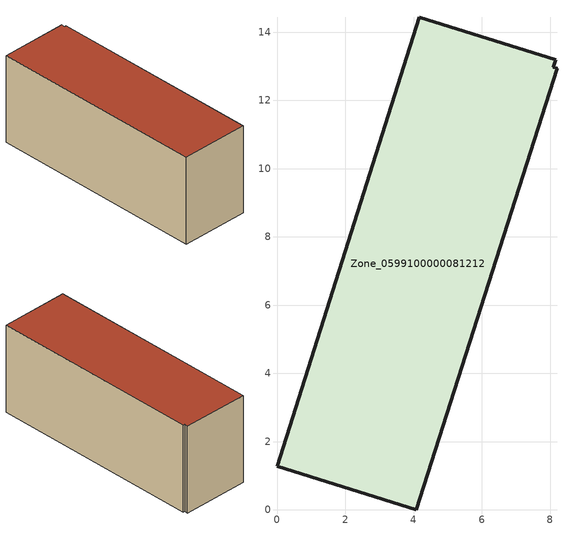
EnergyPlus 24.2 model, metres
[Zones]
Zone_0599100000081212
 floor ground (C_G): 0,1.28 4.16,14.44 8.17,13.18 8.1,12.97 8.2,12.93 4.08,0 z0.61
 wall outside (C_F): 4.16,14.44 0,1.28 4.08,0 8.2,12.93 8.1,12.97 8.17,13.18 4.16,14.44 z0.61:6.23
 roof outside (C_R): 0,1.28 4.08,0 8.2,12.93 8.1,12.97 8.17,13.18 4.16,14.44 z6.23
[BUILDING]
Pand.0599100000081212: North Axis=0; Terrain=City; Loads Convergence Tolerance Value=0.04; Temperature Convergence Tolerance Value=0.4; Solar Distribution=FullExterior; Maximum Number of Warmup Days=25; Minimum Number of Warmup Days=1
[Site:Location]
Rotterdam.The.Hague.AP_ZH_NLD Design_Conditions: Latitude=51.96; Longitude=4.45; Time Zone=1; Elevation=-4.5
[SITE:GROUNDTEMPERATURE:BUILDINGSURFACE]
18, 18, 18, 18, 18, 18, 18, 18, 18, 18, 18, 18
[MATERIAL] Thermal Absorptance=0.9; Solar Absorptance=0.7; Visible Absorptance=0.7
Name | Roughness | Thickness | Conductivity | Density | Specific Heat
G.TI.1965-1974 | MediumSmooth | 0.15 | 0.882353 | 540 | 1210
F.TI.1965-1974 | Rough | 0.3 | 0.697674 | 1920 | 840
R.TI.1965-1974 | MediumRough | 0.2 | 0.232558 | 1500 | 1000
[CONSTRUCTION]
C_G: G.TI.1965-1974
C_F: F.TI.1965-1974
C_R: R.TI.1965-1974
[ZONE]
Zone_0599100000081212: Type=1; Multiplier=1; Ceiling Height=Autocalculate; Volume=Autocalculate; Floor Area=autocalculate; Part of Total Floor Area=Yes
[ZONEINFILTRATION:DESIGNFLOWRATE]
Infil_Zone_0599100000081212: Zone or ZoneList or Space or SpaceList=Zone_0599100000081212; Schedule=AlwaysOn; Design Flow Rate Calculation Method=Flow/Area; Flow Rate per Floor Area=0.003; Constant Term Coefficient=1; Temperature Term Coefficient=0; Velocity Term Coefficient=0; Velocity Squared Term Coefficient=0
[HVACTEMPLATE:ZONE:IDEALLOADSAIRSYSTEM]
Zone_0599100000081212: Maximum Heating Supply Air Temperature=50; Minimum Cooling Supply Air Temperature=13; Maximum Heating Supply Air Humidity Ratio=0.0156; Minimum Cooling Supply Air Humidity Ratio=0.0077; Heating Limit=NoLimit; Cooling Limit=NoLimit; Dehumidification Control Type=ConstantSensibleHeatRatio; Cooling Sensible Heat Ratio=0.7; Dehumidification Setpoint=60; Humidification Control Type=None; Humidification Setpoint=30; Outdoor Air Method=None; Outdoor Air Flow Rate per Person=0.00944; Outdoor Air Flow Rate per Zone Floor Area=0; Outdoor Air Flow Rate per Zone=0; Demand Controlled Ventilation Type=None; Outdoor Air Economizer Type=NoEconomizer; Heat Recovery Type=None; Sensible Heat Recovery Effectiveness=0.7; Latent Heat Recovery Effectiveness=0.65
[ZONECONTROL:THERMOSTAT]
ThermostatControl_Zone_0599100000081212: Zone or ZoneList=Zone_0599100000081212; Control Type Schedule=DualSetpointControlType; Control 1=Thermostat_Zone_0599100000081212; Temperature Difference Between Cutout And Setpoint=0
[THERMOSTATSETPOINT:DUALSETPOINT]
Thermostat_Zone_0599100000081212: Heating Setpoint Temperature Schedule=HeatingSetpoint_Zone_0599100000081212; Cooling Setpoint Temperature Schedule=CoolingSetpoint_Zone_0599100000081212
[SCHEDULE:COMPACT]
HeatingSetpoint_Zone_0599100000081212: Through: 12/31, For: AllDays, Until: 24:00, 21
CoolingSetpoint_Zone_0599100000081212: Through: 12/31, For: AllDays, Until: 24:00, 24
DualSetpointControlType: Through: 12/31, For: AllDays, Until: 24:00, 4
AlwaysOn: Through: 12/31, For: AllDays, Until: 24:00, 1
